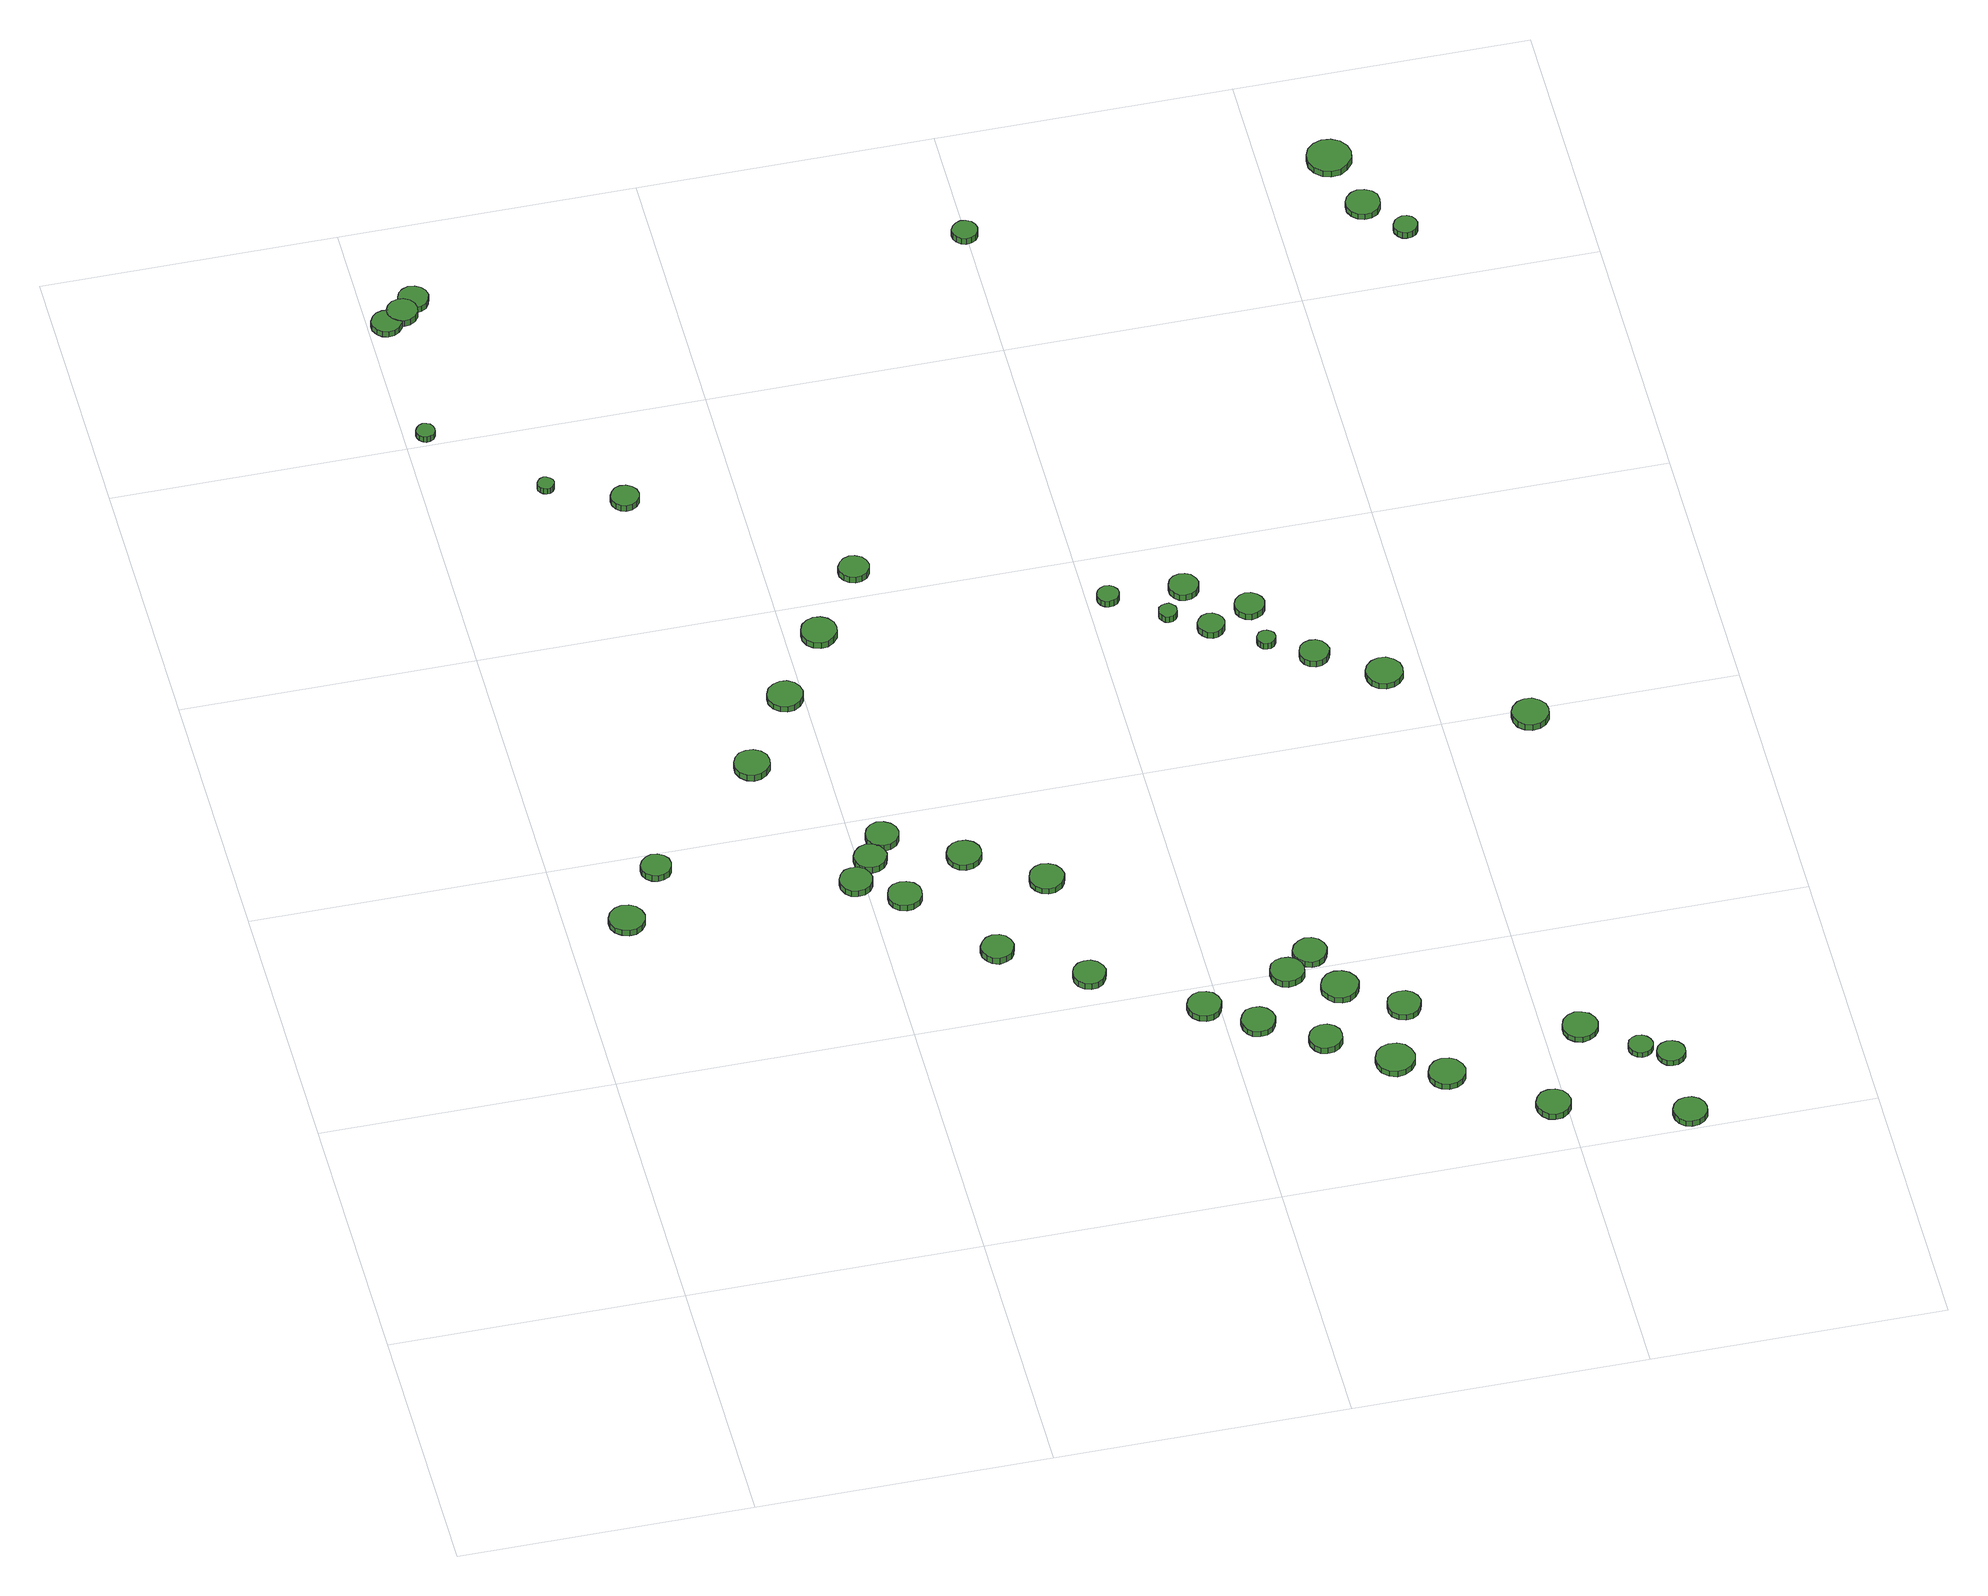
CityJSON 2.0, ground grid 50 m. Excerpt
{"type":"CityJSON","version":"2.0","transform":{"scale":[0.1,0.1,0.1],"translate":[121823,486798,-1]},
"CityObjects":{
"tree1":{"type":"SolitaryVegetationObject","attributes":{"function":"something"},"geometry":[{"type":"MultiSurface","lod":"1","boundaries":[[[0,1,2,3,4,5,6,7,8,9,10,11,12,13,14]],[[15,16,17,18,19,20,21,22,23,24,25,26,27,28,29]],[[0,29,28,1]],[[1,28,27,2]],[[2,27,26,3]],[[3,26,25,4]],[[4,25,24,5]],[[5,24,23,6]],[[6,23,22,7]],[[7,22,21,8]],[[8,21,20,9]],[[9,20,19,10]],[[10,19,18,11]],[[11,18,17,12]],[[12,17,16,13]],[[13,16,15,14]],[[14,15,29,0]]]}]},
"tree2":{"type":"SolitaryVegetationObject","attributes":{"function":"something"},"geometry":[{"type":"MultiSurface","lod":"1","boundaries":[[[30,31,32,33,34,35,36,37,38,39,40,41,42,43,44]],[[45,46,47,48,49,50,51,52,53,54,55,56,57,58,59]],[[30,59,58,31]],[[31,58,57,32]],[[32,57,56,33]],[[33,56,55,34]],[[34,55,54,35]],[[35,54,53,36]],[[36,53,52,37]],[[37,52,51,38]],[[38,51,50,39]],[[39,50,49,40]],[[40,49,48,41]],[[41,48,47,42]],[[42,47,46,43]],[[43,46,45,44]],[[44,45,59,30]]]}]},
"tree3":{"type":"SolitaryVegetationObject","attributes":{"function":"something"},"geometry":[{"type":"MultiSurface","lod":"1","boundaries":[[[60,61,62,63,64,65,66,67,68,69,70,71,72,73,74]],[[75,76,77,78,79,80,81,82,83,84,85,86,87,88,89]],[[60,89,88,61]],[[61,88,87,62]],[[62,87,86,63]],[[63,86,85,64]],[[64,85,84,65]],[[65,84,83,66]],[[66,83,82,67]],[[67,82,81,68]],[[68,81,80,69]],[[69,80,79,70]],[[70,79,78,71]],[[71,78,77,72]],[[72,77,76,73]],[[73,76,75,74]],[[74,75,89,60]]]}]},
"tree4":{"type":"SolitaryVegetationObject","attributes":{"function":"something"},"geometry":[{"type":"MultiSurface","lod":"1","boundaries":[[[90,91,92,93,94,95,96,97,98,99,100,101,102,103,104]],[[105,106,107,108,109,110,111,112,113,114,115,116,117,118,119]],[[90,119,118,91]],[[91,118,117,92]],[[92,117,116,93]],[[93,116,115,94]],[[94,115,114,95]],[[95,114,113,96]],[[96,113,112,97]],[[97,112,111,98]],[[98,111,110,99]],[[99,110,109,100]],[[100,109,108,101]],[[101,108,107,102]],[[102,107,106,103]],[[103,106,105,104]],[[104,105,119,90]]]}]},
"tree5":{"type":"SolitaryVegetationObject","attributes":{"function":"something"},"geometry":[{"type":"MultiSurface","lod":"1","boundaries":[[[120,121,122,123,124,125,126,127,128,129,130,131,132,133,134]],[[135,136,137,138,139,140,141,142,143,144,145,146,147,148,149]],[[120,149,148,121]],[[121,148,147,122]],[[122,147,146,123]],[[123,146,145,124]],[[124,145,144,125]],[[125,144,143,126]],[[126,143,142,127]],[[127,142,141,128]],[[128,141,140,129]],[[129,140,139,130]],[[130,139,138,131]],[[131,138,137,132]],[[132,137,136,133]],[[133,136,135,134]],[[134,135,149,120]]]}]},
"tree6":{"type":"SolitaryVegetationObject","attributes":{"function":"something"},"geometry":[{"type":"MultiSurface","lod":"1","boundaries":[[[150,151,152,153,154,155,156,157,158,159,160,161,162,163,164]],[[165,166,167,168,169,170,171,172,173,174,175,176,177,178,179]],[[150,179,178,151]],[[151,178,177,152]],[[152,177,176,153]],[[153,176,175,154]],[[154,175,174,155]],[[155,174,173,156]],[[156,173,172,157]],[[157,172,171,158]],[[158,171,170,159]],[[159,170,169,160]],[[160,169,168,161]],[[161,168,167,162]],[[162,167,166,163]],[[163,166,165,164]],[[164,165,179,150]]]}]},
"tree7":{"type":"SolitaryVegetationObject","attributes":{"function":"something"},"geometry":[{"type":"MultiSurface","lod":"1","boundaries":[[[180,181,182,183,184,185,186,187,188,189,190,191,192,193,194]],[[195,196,197,198,199,200,201,202,203,204,205,206,207,208,209]],[[180,209,208,181]],[[181,208,207,182]],[[182,207,206,183]],[[183,206,205,184]],[[184,205,204,185]],[[185,204,203,186]],[[186,203,202,187]],[[187,202,201,188]],[[188,201,200,189]],[[189,200,199,190]],[[190,199,198,191]],[[191,198,197,192]],[[192,197,196,193]],[[193,196,195,194]],[[194,195,209,180]]]}]},
"tree8":{"type":"SolitaryVegetationObject","attributes":{"function":"something"},"geometry":[{"type":"MultiSurface","lod":"1","boundaries":[[[210,211,212,213,214,215,216,217,218,219,220,221,222,223,224]],[[225,226,227,228,229,230,231,232,233,234,235,236,237,238,239]],[[210,239,238,211]],[[211,238,237,212]],[[212,237,236,213]],[[213,236,235,214]],[[214,235,234,215]],[[215,234,233,216]],[[216,233,232,217]],[[217,232,231,218]],[[218,231,230,219]],[[219,230,229,220]],[[220,229,228,221]],[[221,228,227,222]],[[222,227,226,223]],[[223,226,225,224]],[[224,225,239,210]]]}]},
"tree9":{"type":"SolitaryVegetationObject","attributes":{"function":"something"},"geometry":[{"type":"MultiSurface","lod":"1","boundaries":[[[240,241,242,243,244,245,246,247,248,249,250,251,252,253,254]],[[255,256,257,258,259,260,261,262,263,264,265,266,267,268,269]],[[240,269,268,241]],[[241,268,267,242]],[[242,267,266,243]],[[243,266,265,244]],[[244,265,264,245]],[[245,264,263,246]],[[246,263,262,247]],[[247,262,261,248]],[[248,261,260,249]],[[249,260,259,250]],[[250,259,258,251]],[[251,258,257,252]],[[252,257,256,253]],[[253,256,255,254]],[[254,255,269,240]]]}]},
"tree10":{"type":"SolitaryVegetationObject","attributes":{"function":"something"},"geometry":[{"type":"MultiSurface","lod":"1","boundaries":[[[270,271,272,273,274,275,276,277,278,279,280,281,282,283,284]],[[285,286,287,288,289,290,291,292,293,294,295,296,297,298,299]],[[270,299,298,271]],[[271,298,297,272]],[[272,297,296,273]],[[273,296,295,274]],[[274,295,294,275]],[[275,294,293,276]],[[276,293,292,277]],[[277,292,291,278]],[[278,291,290,279]],[[279,290,289,280]],[[280,289,288,281]],[[281,288,287,282]],[[282,287,286,283]],[[283,286,285,284]],[[284,285,299,270]]]}]},
"tree11":{"type":"SolitaryVegetationObject","attributes":{"function":"something"},"geometry":[{"type":"MultiSurface","lod":"1","boundaries":[[[300,301,302,303,304,305,306,307,308,309,310,311,312,313,314]],[[315,316,317,318,319,320,321,322,323,324,325,326,327,328,329]],[[300,329,328,301]],[[301,328,327,302]],[[302,327,326,303]],[[303,326,325,304]],[[304,325,324,305]],[[305,324,323,306]],[[306,323,322,307]],[[307,322,321,308]],[[308,321,320,309]],[[309,320,319,310]],[[310,319,318,311]],[[311,318,317,312]],[[312,317,316,313]],[[313,316,315,314]],[[314,315,329,300]]]}]},
"tree12":{"type":"SolitaryVegetationObject","attributes":{"function":"something"},"geometry":[{"type":"MultiSurface","lod":"1","boundaries":[[[330,331,332,333,334,335,336,337,338,339,340,341,342,343,344]],[[345,346,347,348,349,350,351,352,353,354,355,356,357,358,359]],[[330,359,358,331]],[[331,358,357,332]],[[332,357,356,333]],[[333,356,355,334]],[[334,355,354,335]],[[335,354,353,336]],[[336,353,352,337]],[[337,352,351,338]],[[338,351,350,339]],[[339,350,349,340]],[[340,349,348,341]],[[341,348,347,342]],[[342,347,346,343]],[[343,346,345,344]],[[344,345,359,330]]]}]},
"tree13":{"type":"SolitaryVegetationObject","attributes":{"function":"something"},"geometry":[{"type":"MultiSurface","lod":"1","boundaries":[[[360,361,362,363,364,365,366,367,368,369,370,371,372,373,374]],[[375,376,377,378,379,380,381,382,383,384,385,386,387,388,389]],[[360,389,388,361]],[[361,388,387,362]],[[362,387,386,363]],[[363,386,385,364]],[[364,385,384,365]],[[365,384,383,366]],[[366,383,382,367]],[[367,382,381,368]],[[368,381,380,369]],[[369,380,379,370]],[[370,379,378,371]],[[371,378,377,372]],[[372,377,376,373]],[[373,376,375,374]],[[374,375,389,360]]]}]},
"tree14":{"type":"SolitaryVegetationObject","attributes":{"function":"something"},"geometry":[{"type":"MultiSurface","lod":"1","boundaries":[[[390,391,392,393,394,395,396,397,398,399,400,401,402,403,404]],[[405,406,407,408,409,410,411,412,413,414,415,416,417,418,419]],[[390,419,418,391]],[[391,418,417,392]],[[392,417,416,393]],[[393,416,415,394]],[[394,415,414,395]],[[395,414,413,396]],[[396,413,412,397]],[[397,412,411,398]],[[398,411,410,399]],[[399,410,409,400]],[[400,409,408,401]],[[401,408,407,402]],[[402,407,406,403]],[[403,406,405,404]],[[404,405,419,390]]]}]},
"tree15":{"type":"SolitaryVegetationObject","attributes":{"function":"something"},"geometry":[{"type":"MultiSurface","lod":"1","boundaries":[[[420,421,422,423,424,425,426,427,428,429,430,431,432,433,434]],[[435,436,437,438,439,440,441,442,443,444,445,446,447,448,449]],[[420,449,448,421]],[[421,448,447,422]],[[422,447,446,423]],[[423,446,445,424]],[[424,445,444,425]],[[425,444,443,426]],[[426,443,442,427]],[[427,442,441,428]],[[428,441,440,429]],[[429,440,439,430]],[[430,439,438,431]],[[431,438,437,432]],[[432,437,436,433]],[[433,436,435,434]],[[434,435,449,420]]]}]},
"tree16":{"type":"SolitaryVegetationObject","attributes":{"function":"something"},"geometry":[{"type":"MultiSurface","lod":"1","boundaries":[[[450,451,452,453,454,455,456,457,458,459,460,461,462,463,464]],[[465,466,467,468,469,470,471,472,473,474,475,476,477,478,479]],[[450,479,478,451]],[[451,478,477,452]],[[452,477,476,453]],[[453,476,475,454]],[[454,475,474,455]],[[455,474,473,456]],[[456,473,472,457]],[[457,472,471,458]],[[458,471,470,459]],[[459,470,469,460]],[[460,469,468,461]],[[461,468,467,462]],[[462,467,466,463]],[[463,466,465,464]],[[464,465,479,450]]]}]},
"tree17":{"type":"SolitaryVegetationObject","attributes":{"function":"something"},"geometry":[{"type":"MultiSurface","lod":"1","boundaries":[[[480,481,482,483,484,485,486,487,488,489,490,491,492,493,494]],[[495,496,497,498,499,500,501,502,503,504,505,506,507,508,509]],[[480,509,508,481]],[[481,508,507,482]],[[482,507,506,483]],[[483,506,505,484]],[[484,505,504,485]],[[485,504,503,486]],[[486,503,502,487]],[[487,502,501,488]],[[488,501,500,489]],[[489,500,499,490]],[[490,499,498,491]],[[491,498,497,492]],[[492,497,496,493]],[[493,496,495,494]],[[494,495,509,480]]]}]},
"tree18":{"type":"SolitaryVegetationObject","attributes":{"function":"something"},"geometry":[{"type":"MultiSurface","lod":"1","boundaries":[[[510,511,512,513,514,515,516,517,518,519,520,521,522,523,524]],[[525,526,527,528,529,530,531,532,533,534,535,536,537,538,539]],[[510,539,538,511]],[[511,538,537,512]],[[512,537,536,513]],[[513,536,535,514]],[[514,535,534,515]],[[515,534,533,516]],[[516,533,532,517]],[[517,532,531,518]],[[518,531,530,519]],[[519,530,529,520]],[[520,529,528,521]],[[521,528,527,522]],[[522,527,526,523]],[[523,526,525,524]],[[524,525,539,510]]]}]},
"tree19":{"type":"SolitaryVegetationObject","attributes":{"function":"something"},"geometry":[{"type":"MultiSurface","lod":"1","boundaries":[[[540,541,542,543,544,545,546,547,548,549,550,551,552,553,554]],[[555,556,557,558,559,560,561,562,563,564,565,566,567,568,569]],[[540,569,568,541]],[[541,568,567,542]],[[542,567,566,543]],[[543,566,565,544]],[[544,565,564,545]],[[545,564,563,546]],[[546,563,562,547]],[[547,562,561,548]],[[548,561,560,549]],[[549,560,559,550]],[[550,559,558,551]],[[551,558,557,552]],[[552,557,556,553]],[[553,556,555,554]],[[554,555,569,540]]]}]},
"tree20":{"type":"SolitaryVegetationObject","attributes":{"function":"something"},"geometry":[{"type":"MultiSurface","lod":"1","boundaries":[[[570,571,572,573,574,575,576,577,578,579,580,581,582,583,584]],[[585,586,587,588,589,590,591,592,593,594,595,596,597,598,599]],[[570,599,598,571]],[[571,598,597,572]],[[572,597,596,573]],[[573,596,595,574]],[[574,595,594,575]],[[575,594,593,576]],[[576,593,592,577]],[[577,592,591,578]],[[578,591,590,579]],[[579,590,589,580]],[[580,589,588,581]],[[581,588,587,582]],[[582,587,586,583]],[[583,586,585,584]],[[584,585,599,570]]]}]},
"tree21":{"type":"SolitaryVegetationObject","attributes":{"function":"something"},"geometry":[{"type":"MultiSurface","lod":"1","boundaries":[[[600,601,602,603,604,605,606,607,608,609,610,611,612,613,614]],[[615,616,617,618,619,620,621,622,623,624,625,626,627,628,629]],[[600,629,628,601]],[[601,628,627,602]],[[602,627,626,603]],[[603,626,625,604]],[[604,625,624,605]],[[605,624,623,606]],[[606,623,622,607]],[[607,622,621,608]],[[608,621,620,609]],[[609,620,619,610]],[[610,619,618,611]],[[611,618,617,612]],[[612,617,616,613]],[[613,616,615,614]],[[614,615,629,600]]]}]},
"tree22":{"type":"SolitaryVegetationObject","attributes":{"function":"something"},"geometry":[{"type":"MultiSurface","lod":"1","boundaries":[[[630,631,632,633,634,635,636,637,638,639,640,641,642,643,644]],[[645,646,647,648,649,650,651,652,653,654,655,656,657,658,659]],[[630,659,658,631]],[[631,658,657,632]],[[632,657,656,633]],[[633,656,655,634]],[[634,655,654,635]],[[635,654,653,636]],[[636,653,652,637]],[[637,652,651,638]],[[638,651,650,639]],[[639,650,649,640]],[[640,649,648,641]],[[641,648,647,642]],[[642,647,646,643]],[[643,646,645,644]],[[644,645,659,630]]]}]},
"tree23":{"type":"SolitaryVegetationObject","attributes":{"function":"something"},"geometry":[{"type":"MultiSurface","lod":"1","boundaries":[[[660,661,662,663,664,665,666,667,668,669,670,671,672,673,674]],[[675,676,677,678,679,680,681,682,683,684,685,686,687,688,689]],[[660,689,688,661]],[[661,688,687,662]],[[662,687,686,663]],[[663,686,685,664]],[[664,685,684,665]],[[665,684,683,666]],[[666,683,682,667]],[[667,682,681,668]],[[668,681,680,669]],[[669,680,679,670]],[[670,679,678,671]],[[671,678,677,672]],[[672,677,676,673]],[[673,676,675,674]],[[674,675,689,660]]]}]},
"tree24":{"type":"SolitaryVegetationObject","attributes":{"function":"something"},"geometry":[{"type":"MultiSurface","lod":"1","boundaries":[[[690,691,692,693,694,695,696,697,698,699,700,701,702,703,704]],[[705,706,707,708,709,710,711,712,713,714,715,716,717,718,719]],[[690,719,718,691]],[[691,718,717,692]],[[692,717,716,693]],[[693,716,715,694]],[[694,715,714,695]],[[695,714,713,696]],[[696,713,712,697]],[[697,712,711,698]],[[698,711,710,699]],[[699,710,709,700]],[[700,709,708,701]],[[701,708,707,702]],[[702,707,706,703]],[[703,706,705,704]],[[704,705,719,690]]]}]},
"tree25":{"type":"SolitaryVegetationObject","attributes":{"function":"something"},"geometry":[{"type":"MultiSurface","lod":"1","boundaries":[[[720,721,722,723,724,725,726,727,728,729,730,731,732,733,734]],[[735,736,737,738,739,740,741,742,743,744,745,746,747,748,749]],[[720,749,748,721]],[[721,748,747,722]],[[722,747,746,723]],[[723,746,745,724]],[[724,745,744,725]],[[725,744,743,726]],[[726,743,742,727]],[[727,742,741,728]],[[728,741,740,729]],[[729,740,739,730]],[[730,739,738,731]],[[731,738,737,732]],[[732,737,736,733]],[[733,736,735,734]],[[734,735,749,720]]]}]},
"tree26":{"type":"SolitaryVegetationObject","attributes":{"function":"something"},"geometry":[{"type":"MultiSurface","lod":"1","boundaries":[[[750,751,752,753,754,755,756,757,758,759,760,761,762,763,764]],[[765,766,767,768,769,770,771,772,773,774,775,776,777,778,779]],[[750,779,778,751]],[[751,778,777,752]],[[752,777,776,753]],[[753,776,775,754]],[[754,775,774,755]],[[755,774,773,756]],[[756,773,772,757]],[[757,772,771,758]],[[758,771,770,759]],[[759,770,769,760]],[[760,769,768,761]],[[761,768,767,762]],[[762,767,766,763]],[[763,766,765,764]],[[764,765,779,750]]]}]},
"tree27":{"type":"SolitaryVegetationObject","attributes":{"function":"something"},"geometry":[{"type":"MultiSurface","lod":"1","boundaries":[[[780,781,782,783,784,785,786,787,788,789,790,791,792,793,794]],[[795,796,797,798,799,800,801,802,803,804,805,806,807,808,809]],[[780,809,808,781]],[[781,808,807,782]],[[782,807,806,783]],[[783,806,805,784]],[[784,805,804,785]],[[785,804,803,786]],[[786,803,802,787]],[[787,802,801,788]],[[788,801,800,789]],[[789,800,799,790]],[[790,799,798,791]],[[791,798,797,792]],[[792,797,796,793]],[[793,796,795,794]],[[794,795,809,780]]]}]},
"tree28":{"type":"SolitaryVegetationObject","attributes":{"function":"something"},"geometry":[{"type":"MultiSurface","lod":"1","boundaries":[[[810,811,812,813,814,815,816,817,818,819,820,821,822,823,824]],[[825,826,827,828,829,830,831,832,833,834,835,836,837,838,839]],[[810,839,838,811]],[[811,838,837,812]],[[812,837,836,813]],[[813,836,835,814]],[[814,835,834,815]],[[815,834,833,816]],[[816,833,832,817]],[[817,832,831,818]],[[818,831,830,819]],[[819,830,829,820]],[[820,829,828,821]],[[821,828,827,822]],[[822,827,826,823]],[[823,826,825,824]],[[824,825,839,810]]]}]},
"tree29":{"type":"SolitaryVegetationObject","attributes":{"function":"something"},"geometry":[{"type":"MultiSurface","lod":"1","boundaries":[[[840,841,842,843,844,845,846,847,848,849,850,851,852,853,854]],[[855,856,857,858,859,860,861,862,863,864,865,866,867,868,869]],[[840,869,868,841]],[[841,868,867,842]],[[842,867,866,843]],[[843,866,865,844]],[[844,865,864,845]],[[845,864,863,846]],[[846,863,862,847]],[[847,862,861,848]],[[848,861,860,849]],[[849,860,859,850]],[[850,859,858,851]],[[851,858,857,852]],[[852,857,856,853]],[[853,856,855,854]],[[854,855,869,840]]]}]},
"tree30":{"type":"SolitaryVegetationObject","attributes":{"function":"something"},"geometry":[{"type":"MultiSurface","lod":"1","boundaries":[[[870,871,872,873,874,875,876,877,878,879,880,881,882,883,884]],[[885,886,887,888,889,890,891,892,893,894,895,896,897,898,899]],[[870,899,898,871]],[[871,898,897,872]],[[872,897,896,873]],[[873,896,895,874]],[[874,895,894,875]],[[875,894,893,876]],[[876,893,892,877]],[[877,892,891,878]],[[878,891,890,879]],[[879,890,889,880]],[[880,889,888,881]],[[881,888,887,882]],[[882,887,886,883]],[[883,886,885,884]],[[884,885,899,870]]]}]},
"tree31":{"type":"SolitaryVegetationObject","attributes":{"function":"something"},"geometry":[{"type":"MultiSurface","lod":"1","boundaries":[[[900,901,902,903,904,905,906,907,908,909,910,911,912,913,914]],[[915,916,917,918,919,920,921,922,923,924,925,926,927,928,929]],[[900,929,928,901]],[[901,928,927,902]],[[902,927,926,903]],[[903,926,925,904]],[[904,925,924,905]],[[905,924,923,906]],[[906,923,922,907]],[[907,922,921,908]],[[908,921,920,909]],[[909,920,919,910]],[[910,919,918,911]],[[911,918,917,912]],[[912,917,916,913]],[[913,916,915,914]],[[914,915,929,900]]]}]},
"tree32":{"type":"SolitaryVegetationObject","attributes":{"function":"something"},"geometry":[{"type":"MultiSurface","lod":"1","boundaries":[[[930,931,932,933,934,935,936,937,938,939,940,941,942,943,944]],[[945,946,947,948,949,950,951,952,953,954,955,956,957,958,959]],[[930,959,958,931]],[[931,958,957,932]],[[932,957,956,933]],[[933,956,955,934]],[[934,955,954,935]],[[935,954,953,936]],[[936,953,952,937]],[[937,952,951,938]],[[938,951,950,939]],[[939,950,949,940]],[[940,949,948,941]],[[941,948,947,942]],[[942,947,946,943]],[[943,946,945,944]],[[944,945,959,930]]]}]},
"tree33":{"type":"SolitaryVegetationObject","attributes":{"function":"something"},"geometry":[{"type":"MultiSurface","lod":"1","boundaries":[[[960,961,962,963,964,965,966,967,968,969,970,971,972,973,974]],[[975,976,977,978,979,980,981,982,983,984,985,986,987,988,989]],[[960,989,988,961]],[[961,988,987,962]],[[962,987,986,963]],[[963,986,985,964]],[[964,985,984,965]],[[965,984,983,966]],[[966,983,982,967]],[[967,982,981,968]],[[968,981,980,969]],[[969,980,979,970]],[[970,979,978,971]],[[971,978,977,972]],[[972,977,976,973]],[[973,976,975,974]],[[974,975,989,960]]]}]},
"tree34":{"type":"SolitaryVegetationObject","attributes":{"function":"something"},"geometry":[{"type":"MultiSurface","lod":"1","boundaries":[[[990,991,992,993,994,995,996,997,998,999,1000,1001,1002,1003,1004]],[[1005,1006,1007,1008,1009,1010,1011,1012,1013,1014,1015,1016,1017,1018,1019]],[[990,1019,1018,991]],[[991,1018,1017,992]],[[992,1017,1016,993]],[[993,1016,1015,994]],[[994,1015,1014,995]],[[995,1014,1013,996]],[[996,1013,1012,997]],[[997,1012,1011,998]],[[998,1011,1010,999]],[[999,1010,1009,1000]],[[1000,1009,1008,1001]],[[1001,1008,1007,1002]],[[1002,1007,1006,1003]],[[1003,1006,1005,1004]],[[1004,1005,1019,990]]]}]},
"tree35":{"type":"SolitaryVegetationObject","attributes":{"function":"something"},"geometry":[{"type":"MultiSurface","lod":"1","boundaries":[[[1020,1021,1022,1023,1024,1025,1026,1027,1028,1029,1030,1031,1032,1033,1034]],[[1035,1036,1037,1038,1039,1040,1041,1042,1043,1044,1045,1046,1047,1048,1049]],[[1020,1049,1048,1021]],[[1021,1048,1047,1022]],[[1022,1047,1046,1023]],[[1023,1046,1045,1024]],[[1024,1045,1044,1025]],[[1025,1044,1043,1026]],[[1026,1043,1042,1027]],[[1027,1042,1041,1028]],[[1028,1041,1040,1029]],[[1029,1040,1039,1030]],[[1030,1039,1038,1031]],[[1031,1038,1037,1032]],[[1032,1037,1036,1033]],[[1033,1036,1035,1034]],[[1034,1035,1049,1020]]]}]},
"tree36":{"type":"SolitaryVegetationObject","attributes":{"function":"something"},"geometry":[{"type":"MultiSurface","lod":"1","boundaries":[[[1050,1051,1052,1053,1054,1055,1056,1057,1058,1059,1060,1061,1062,1063,1064]],[[1065,1066,1067,1068,1069,1070,1071,1072,1073,1074,1075,1076,1077,1078,1079]],[[1050,1079,1078,1051]],[[1051,1078,1077,1052]],[[1052,1077,1076,1053]],[[1053,1076,1075,1054]],[[1054,1075,1074,1055]],[[1055,1074,1073,1056]],[[1056,1073,1072,1057]],[[1057,1072,1071,1058]],[[1058,1071,1070,1059]],[[1059,1070,1069,1060]],[[1060,1069,1068,1061]],[[1061,1068,1067,1062]],[[1062,1067,1066,1063]],[[1063,1066,1065,1064]],[[1064,1065,1079,1050]]]}]},
"tree37":{"type":"SolitaryVegetationObject","attributes":{"function":"something"},"geometry":[{"type":"MultiSurface","lod":"1","boundaries":[[[1080,1081,1082,1083,1084,1085,1086,1087,1088,1089,1090,1091,1092,1093,1094]],[[1095,1096,1097,1098,1099,1100,1101,1102,1103,1104,1105,1106,1107,1108,1109]],[[1080,1109,1108,1081]],[[1081,1108,1107,1082]],[[1082,1107,1106,1083]],[[1083,1106,1105,1084]],[[1084,1105,1104,1085]],[[1085,1104,1103,1086]],[[1086,1103,1102,1087]],[[1087,1102,1101,1088]],[[1088,1101,1100,1089]],[[1089,1100,1099,1090]],[[1090,1099,1098,1091]],[[1091,1098,1097,1092]],[[1092,1097,1096,1093]],[[1093,1096,1095,1094]],[[1094,1095,1109,1080]]]}]},
"tree38":{"type":"SolitaryVegetationObject","attributes":{"function":"something"},"geometry":[{"type":"MultiSurface","lod":"1","boundaries":[[[1110,1111,1112,1113,1114,1115,1116,1117,1118,1119,1120,1121,1122,1123,1124]],[[1125,1126,1127,1128,1129,1130,1131,1132,1133,1134,1135,1136,1137,1138,1139]],[[1110,1139,1138,1111]],[[1111,1138,1137,1112]],[[1112,1137,1136,1113]],[[1113,1136,1135,1114]],[[1114,1135,1134,1115]],[[1115,1134,1133,1116]],[[1116,1133,1132,1117]],[[1117,1132,1131,1118]],[[1118,1131,1130,1119]],[[1119,1130,1129,1120]],[[1120,1129,1128,1121]],[[1121,1128,1127,1122]],[[1122,1127,1126,1123]],[[1123,1126,1125,1124]],[[1124,1125,1139,1110]]]}]},
"tree39":{"type":"SolitaryVegetationObject","attributes":{"function":"something"},"geometry":[{"type":"MultiSurface","lod":"1","boundaries":[[[1140,1141,1142,1143,1144,1145,1146,1147,1148,1149,1150,1151,1152,1153,1154]],[[1155,1156,1157,1158,1159,1160,1161,1162,1163,1164,1165,1166,1167,1168,1169]],[[1140,1169,1168,1141]],[[1141,1168,1167,1142]],[[1142,1167,1166,1143]],[[1143,1166,1165,1144]],[[1144,1165,1164,1145]],[[1145,1164,1163,1146]],[[1146,1163,1162,1147]],[[1147,1162,1161,1148]],[[1148,1161,1160,1149]],[[1149,1160,1159,1150]],[[1150,1159,1158,1151]],[[1151,1158,1157,1152]],[[1152,1157,1156,1153]],[[1153,1156,1155,1154]],[[1154,1155,1169,1140]]]}]},
"tree40":{"type":"SolitaryVegetationObject","attributes":{"function":"something"},"geometry":[{"type":"MultiSurface","lod":"1","boundaries":[[[1170,1171,1172,1173,1174,1175,1176,1177,1178,1179,1180,1181,1182,1183,1184]],[[1185,1186,1187,1188,1189,1190,1191,1192,1193,1194,1195,1196,1197,1198,1199]],[[1170,1199,1198,1171]],[[1171,1198,1197,1172]],[[1172,1197,1196,1173]],[[1173,1196,1195,1174]],[[1174,1195,1194,1175]],[[1175,1194,1193,1176]],[[1176,1193,1192,1177]],[[1177,1192,1191,1178]],[[1178,1191,1190,1179]],[[1179,1190,1189,1180]],[[1180,1189,1188,1181]],[[1181,1188,1187,1182]],[[1182,1187,1186,1183]],[[1183,1186,1185,1184]],[[1184,1185,1199,1170]]]}]},
"tree41":{"type":"SolitaryVegetationObject","attributes":{"function":"something"},"geometry":[{"type":"MultiSurface","lod":"1","boundaries":[[[1200,1201,1202,1203,1204,1205,1206,1207,1208,1209,1210,1211,1212,1213,1214]],[[1215,1216,1217,1218,1219,1220,1221,1222,1223,1224,1225,1226,1227,1228,1229]],[[1200,1229,1228,1201]],[[1201,1228,1227,1202]],[[1202,1227,1226,1203]],[[1203,1226,1225,1204]],[[1204,1225,1224,1205]],[[1205,1224,1223,1206]],[[1206,1223,1222,1207]],[[1207,1222,1221,1208]],[[1208,1221,1220,1209]],[[1209,1220,1219,1210]],[[1210,1219,1218,1211]],[[1211,1218,1217,1212]],[[1212,1217,1216,1213]],[[1213,1216,1215,1214]],[[1214,1215,1229,1200]]]}]},
"tree42":{"type":"SolitaryVegetationObject","attributes":{"function":"something"},"geometry":[{"type":"MultiSurface","lod":"1","boundaries":[[[1230,1231,1232,1233,1234,1235,1236,1237,1238,1239,1240,1241,1242,1243,1244]],[[1245,1246,1247,1248,1249,1250,1251,1252,1253,1254,1255,1256,1257,1258,1259]],[[1230,1259,1258,1231]],[[1231,1258,1257,1232]],[[1232,1257,1256,1233]],[[1233,1256,1255,1234]],[[1234,1255,1254,1235]],[[1235,1254,1253,1236]],[[1236,1253,1252,1237]],[[1237,1252,1251,1238]],[[1238,1251,1250,1239]],[[1239,1250,1249,1240]],[[1240,1249,1248,1241]],[[1241,1248,1247,1242]],[[1242,1247,1246,1243]],[[1243,1246,1245,1244]],[[1244,1245,1259,1230]]]}]},
"tree43":{"type":"SolitaryVegetationObject","attributes":{"function":"something"},"geometry":[{"type":"MultiSurface","lod":"1","boundaries":[[[1260,1261,1262,1263,1264,1265,1266,1267,1268,1269,1270,1271,1272,1273,1274]],[[1275,1276,1277,1278,1279,1280,1281,1282,1283,1284,1285,1286,1287,1288,1289]],[[1260,1289,1288,1261]],[[1261,1288,1287,1262]],[[1262,1287,1286,1263]],[[1263,1286,1285,1264]],[[1264,1285,1284,1265]],[[1265,1284,1283,1266]],[[1266,1283,1282,1267]],[[1267,1282,1281,1268]],[[1268,1281,1280,1269]],[[1269,1280,1279,1270]],[[1270,1279,1278,1271]],[[1271,1278,1277,1272]],[[1272,1277,1276,1273]],[[1273,1276,1275,1274]],[[1274,1275,1289,1260]]]}]},
"tree44":{"type":"SolitaryVegetationObject","attributes":{"function":"something"},"geometry":[{"type":"MultiSurface","lod":"1","boundaries":[[[1290,1291,1292,1293,1294,1295,1296,1297,1298,1299,1300,1301,1302,1303,1304]],[[1305,1306,1307,1308,1309,1310,1311,1312,1313,1314,1315,1316,1317,1318,1319]],[[1290,1319,1318,1291]],[[1291,1318,1317,1292]],[[1292,1317,1316,1293]],[[1293,1316,1315,1294]],[[1294,1315,1314,1295]],[[1295,1314,1313,1296]],[[1296,1313,1312,1297]],[[1297,1312,1311,1298]],[[1298,1311,1310,1299]],[[1299,1310,1309,1300]],[[1300,1309,1308,1301]],[[1301,1308,1307,1302]],[[1302,1307,1306,1303]],[[1303,1306,1305,1304]],[[1304,1305,1319,1290]]]}]},
"tree45":{"type":"SolitaryVegetationObject","attributes":{"function":"something"},"geometry":[{"type":"MultiSurface","lod":"1","boundaries":[[[1320,1321,1322,1323,1324,1325,1326,1327,1328,1329,1330,1331,1332,1333,1334]],[[1335,1336,1337,1338,1339,1340,1341,1342,1343,1344,1345,1346,1347,1348,1349]],[[1320,1349,1348,1321]],[[1321,1348,1347,1322]],[[1322,1347,1346,1323]],[[1323,1346,1345,1324]],[[1324,1345,1344,1325]],[[1325,1344,1343,1326]],[[1326,1343,1342,1327]],[[1327,1342,1341,1328]],[[1328,1341,1340,1329]],[[1329,1340,1339,1330]],[[1330,1339,1338,1331]],[[1331,1338,1337,1332]],[[1332,1337,1336,1333]],[[1333,1336,1335,1334]],[[1334,1335,1349,1320]]]}]},
"tree46":{"type":"SolitaryVegetationObject","attributes":{"function":"something"},"geometry":[{"type":"MultiSurface","lod":"1","boundaries":[[[1350,1351,1352,1353,1354,1355,1356,1357,1358,1359,1360,1361,1362,1363,1364]],[[1365,1366,1367,1368,1369,1370,1371,1372,1373,1374,1375,1376,1377,1378,1379]],[[1350,1379,1378,1351]],[[1351,1378,1377,1352]],[[1352,1377,1376,1353]],[[1353,1376,1375,1354]],[[1354,1375,1374,1355]],[[1355,1374,1373,1356]],[[1356,1373,1372,1357]],[[1357,1372,1371,1358]],[[1358,1371,1370,1359]],[[1359,1370,1369,1360]],[[1360,1369,1368,1361]],[[1361,1368,1367,1362]],[[1362,1367,1366,1363]],[[1363,1366,1365,1364]],[[1364,1365,1379,1350]]]}]},
"tree47":{"type":"SolitaryVegetationObject","attributes":{"function":"something"},"geometry":[{"type":"MultiSurface","lod":"1","boundaries":[[[1380,1381,1382,1383,1384,1385,1386,1387,1388,1389,1390,1391,1392,1393,1394]],[[1395,1396,1397,1398,1399,1400,1401,1402,1403,1404,1405,1406,1407,1408,1409]],[[1380,1409,1408,1381]],[[1381,1408,1407,1382]],[[1382,1407,1406,1383]],[[1383,1406,1405,1384]],[[1384,1405,1404,1385]],[[1385,1404,1403,1386]],[[1386,1403,1402,1387]],[[1387,1402,1401,1388]],[[1388,1401,1400,1389]],[[1389,1400,1399,1390]],[[1390,1399,1398,1391]],[[1391,1398,1397,1392]],[[1392,1397,1396,1393]],[[1393,1396,1395,1394]],[[1394,1395,1409,1380]]]}]}
},
"vertices":[
[131,855,20],[128,867,20],[121,877,20],[110,883,20],[98,885,20],[86,881,20],[76,872,20],[71,861,20],[71,848,20],[76,837,20],[86,829,20],[98,825,20],[110,826,20],[121,832,20],[128,842,20],[128,842,8],[121,832,8],[110,826,8],[98,825,8],[86,829,8],[76,837,8],[71,848,8],[71,861,8],[76,872,8],[86,881,8],[98,885,8],[110,883,8],[121,877,8],[128,867,8],[131,855,8],
[200,962,20],[198,973,20],[192,981,20],[182,987,20],[172,988,20],[162,984,20],[154,977,20],[149,967,20],[149,957,20],[154,947,20],[162,940,20],[172,937,20],[182,938,20],[192,943,20],[198,952,20],[198,952,7],[192,943,7],[182,938,7],[172,937,7],[162,940,7],[154,947,7],[149,957,7],[149,967,7],[154,977,7],[162,984,7],[172,988,7],[182,987,7],[192,981,7],[198,973,7],[200,962,7],
[50,2018,24],[49,2024,24],[45,2030,24],[39,2033,24],[33,2034,24],[27,2032,24],[22,2027,24],[19,2021,24],[19,2015,24],[22,2009,24],[27,2004,24],[33,2002,24],[39,2003,24],[45,2006,24],[49,2012,24],[49,2012,12],[45,2006,12],[39,2003,12],[33,2002,12],[27,2004,12],[22,2009,12],[19,2015,12],[19,2021,12],[22,2027,12],[27,2032,12],[33,2034,12],[39,2033,12],[45,2030,12],[49,2024,12],[50,2018,12],
[55,2275,26],[53,2285,26],[46,2294,26],[37,2299,26],[27,2300,26],[17,2297,26],[9,2290,26],[4,2280,26],[4,2270,26],[9,2260,26],[17,2253,26],[27,2250,26],[37,2251,26],[46,2256,26],[53,2265,26],[53,2265,14],[46,2256,14],[37,2251,14],[27,2250,14],[17,2253,14],[9,2260,14],[4,2270,14],[4,2280,14],[9,2290,14],[17,2297,14],[27,2300,14],[37,2299,14],[46,2294,14],[53,2285,14],[55,2275,14],
[410,1154,22],[408,1167,22],[400,1177,22],[389,1183,22],[377,1184,22],[365,1181,22],[356,1172,22],[351,1161,22],[351,1148,22],[356,1137,22],[365,1128,22],[377,1124,22],[389,1126,22],[400,1132,22],[408,1142,22],[408,1142,9],[400,1132,9],[389,1126,9],[377,1124,9],[365,1128,9],[356,1137,9],[351,1148,9],[351,1161,9],[356,1172,9],[365,1181,9],[377,1184,9],[389,1183,9],[400,1177,9],[408,1167,9],[410,1154,9],
[513,855,21],[510,867,21],[504,876,21],[494,882,21],[482,883,21],[471,880,21],[463,872,21],[458,861,21],[458,850,21],[463,839,21],[471,831,21],[482,828,21],[494,829,21],[504,835,21],[510,844,21],[510,844,8],[504,835,8],[494,829,8],[482,828,8],[471,831,8],[463,839,8],[458,850,8],[458,861,8],[463,872,8],[471,880,8],[482,883,8],[494,882,8],[504,876,8],[510,867,8],[513,855,8],
[208,1838,42],[207,1843,42],[203,1848,42],[198,1851,42],[193,1852,42],[187,1850,42],[183,1846,42],[180,1841,42],[180,1835,42],[183,1830,42],[187,1826,42],[193,1824,42],[198,1824,42],[203,1827,42],[207,1832,42],[207,1832,30],[203,1827,30],[198,1824,30],[193,1824,30],[187,1826,30],[183,1830,30],[180,1835,30],[180,1841,30],[183,1846,30],[187,1850,30],[193,1852,30],[198,1851,30],[203,1848,30],[207,1843,30],[208,1838,30],
[85,2294,27],[83,2304,27],[77,2313,27],[67,2318,27],[57,2319,27],[47,2316,27],[39,2309,27],[34,2299,27],[34,2288,27],[39,2279,27],[47,2272,27],[57,2268,27],[67,2269,27],[77,2275,27],[83,2283,27],[83,2283,14],[77,2275,14],[67,2269,14],[57,2268,14],[47,2272,14],[39,2279,14],[34,2288,14],[34,2299,14],[39,2309,14],[47,2316,14],[57,2319,14],[67,2318,14],[77,2313,14],[83,2304,14],[85,2294,14],
[110,2319,26],[107,2330,26],[101,2338,26],[92,2343,26],[81,2345,26],[71,2341,26],[63,2334,26],[59,2324,26],[59,2314,26],[63,2304,26],[71,2297,26],[81,2294,26],[92,2295,26],[101,2300,26],[107,2309,26],[107,2309,14],[101,2300,14],[92,2295,14],[81,2294,14],[71,2297,14],[63,2304,14],[59,2314,14],[59,2324,14],[63,2334,14],[71,2341,14],[81,2345,14],[92,2343,14],[101,2338,14],[107,2330,14],[110,2319,14],
[548,903,20],[545,914,20],[539,924,20],[529,929,20],[517,931,20],[506,927,20],[498,919,20],[493,909,20],[493,897,20],[498,887,20],[506,879,20],[517,876,20],[529,877,20],[539,883,20],[545,892,20],[545,892,7],[539,883,7],[529,877,7],[517,876,7],[506,879,7],[498,887,7],[493,897,7],[493,909,7],[498,919,7],[506,927,7],[517,931,7],[529,929,7],[539,924,7],[545,914,7],[548,903,7],
[584,806,20],[582,818,20],[575,827,20],[564,833,20],[553,834,20],[541,831,20],[532,823,20],[528,812,20],[528,800,20],[532,789,20],[541,781,20],[553,778,20],[564,779,20],[575,785,20],[582,794,20],[582,794,8],[575,785,8],[564,779,8],[553,778,8],[541,781,8],[532,789,8],[528,800,8],[528,812,8],[532,823,8],[541,831,8],[553,834,8],[564,833,8],[575,827,8],[582,818,8],[584,806,8],
[578,949,20],[576,960,20],[569,969,20],[559,975,20],[547,977,20],[536,973,20],[528,965,20],[523,954,20],[523,943,20],[528,932,20],[536,924,20],[547,921,20],[559,922,20],[569,928,20],[576,937,20],[576,937,7],[569,928,7],[559,922,7],[547,921,7],[536,924,7],[528,932,7],[523,943,7],[523,954,7],[528,965,7],[536,973,7],[547,977,7],[559,975,7],[569,969,7],[576,960,7],[578,949,7],
[339,1788,34],[337,1798,34],[331,1806,34],[322,1811,34],[312,1812,34],[303,1809,34],[296,1802,34],[292,1793,34],[292,1783,34],[296,1774,34],[303,1767,34],[312,1764,34],[322,1765,34],[331,1770,34],[337,1778,34],[337,1778,21],[331,1770,21],[322,1765,21],[312,1764,21],[303,1767,21],[296,1774,21],[292,1783,21],[292,1793,21],[296,1802,21],[303,1809,21],[312,1812,21],[322,1811,21],[331,1806,21],[337,1798,21],[339,1788,21],
[499,1294,24],[496,1306,24],[489,1316,24],[478,1323,24],[466,1324,24],[454,1320,24],[444,1312,24],[439,1300,24],[439,1288,24],[444,1276,24],[454,1268,24],[466,1264,24],[478,1265,24],[489,1272,24],[496,1282,24],[496,1282,12],[489,1272,12],[478,1265,12],[466,1264,12],[454,1268,12],[444,1276,12],[439,1288,12],[439,1300,12],[444,1312,12],[454,1320,12],[466,1324,12],[478,1323,12],[489,1316,12],[496,1306,12],[499,1294,12],
[703,654,19],[700,665,19],[694,675,19],[684,680,19],[672,682,19],[661,678,19],[653,670,19],[648,660,19],[648,648,19],[653,638,19],[661,630,19],[672,626,19],[684,628,19],[694,633,19],[700,643,19],[700,643,6],[694,633,6],[684,628,6],[672,626,6],[661,630,6],[653,638,6],[648,648,6],[648,660,6],[653,670,6],[661,678,6],[672,682,6],[684,680,6],[694,675,6],[700,665,6],[703,654,6],
[700,877,19],[698,888,19],[691,898,19],[680,904,19],[668,905,19],[657,902,19],[648,894,19],[643,883,19],[643,870,19],[648,859,19],[657,851,19],[668,848,19],[680,849,19],[691,855,19],[698,865,19],[698,865,7],[691,855,7],[680,849,7],[668,848,7],[657,851,7],[648,859,7],[643,870,7],[643,883,7],[648,894,7],[657,902,7],[668,905,7],[680,904,7],[691,898,7],[698,888,7],[700,877,7],
[836,562,20],[833,573,20],[826,582,20],[816,588,20],[805,589,20],[794,586,20],[785,578,20],[781,568,20],[781,556,20],[785,546,20],[794,538,20],[805,534,20],[816,535,20],[826,541,20],[833,551,20],[833,551,7],[826,541,7],[816,535,7],[805,534,7],[794,538,7],[785,546,7],[781,556,7],[781,568,7],[785,578,7],[794,586,7],[805,589,7],[816,588,7],[826,582,7],[833,573,7],[836,562,7],
[584,1419,30],[582,1431,30],[574,1442,30],[563,1448,30],[551,1449,30],[539,1445,30],[530,1437,30],[525,1425,30],[525,1413,30],[530,1401,30],[539,1393,30],[551,1389,30],[563,1390,30],[574,1397,30],[582,1407,30],[582,1407,17],[574,1397,17],[563,1390,17],[551,1389,17],[539,1393,17],[530,1401,17],[525,1413,17],[525,1425,17],[530,1437,17],[539,1445,17],[551,1449,17],[563,1448,17],[574,1442,17],[582,1431,17],[584,1419,17],
[820,793,19],[817,805,19],[810,815,19],[799,821,19],[787,823,19],[776,819,19],[767,811,19],[762,799,19],[762,787,19],[767,776,19],[776,768,19],[787,764,19],[799,765,19],[810,772,19],[817,781,19],[817,781,7],[810,772,7],[799,765,7],[787,764,7],[776,768,7],[767,776,7],[762,787,7],[762,799,7],[767,811,7],[776,819,7],[787,823,7],[799,821,7],[810,815,7],[817,805,7],[820,793,7],
[667,1542,36],[665,1552,36],[659,1561,36],[649,1566,36],[639,1568,36],[629,1564,36],[621,1557,36],[616,1547,36],[616,1537,36],[621,1527,36],[629,1520,36],[639,1517,36],[649,1518,36],[659,1523,36],[665,1532,36],[665,1532,23],[659,1523,23],[649,1518,23],[639,1517,23],[629,1520,23],[621,1527,23],[616,1537,23],[616,1547,23],[621,1557,23],[629,1564,23],[639,1568,23],[649,1566,23],[659,1561,23],[665,1552,23],[667,1542,23],
[1003,448,20],[1000,460,20],[993,470,20],[983,475,20],[971,477,20],[960,473,20],[951,465,20],[946,454,20],[946,442,20],[951,432,20],[960,424,20],[971,420,20],[983,421,20],[993,427,20],[1000,437,20],[1000,437,7],[993,427,7],[983,421,7],[971,420,7],[960,424,7],[951,432,7],[946,442,7],[946,454,7],[951,465,7],[960,473,7],[971,477,7],[983,475,7],[993,470,7],[1000,460,7],[1003,448,7],
[1081,394,19],[1078,406,19],[1071,416,19],[1061,422,19],[1049,423,19],[1037,420,19],[1029,411,19],[1024,400,19],[1024,388,19],[1029,377,19],[1037,369,19],[1049,366,19],[1061,367,19],[1071,373,19],[1078,383,19],[1078,383,7],[1071,373,7],[1061,367,7],[1049,366,7],[1037,369,7],[1029,377,7],[1024,388,7],[1024,400,7],[1029,411,7],[1037,420,7],[1049,423,7],[1061,422,7],[1071,416,7],[1078,406,7],[1081,394,7],
[1178,330,20],[1176,342,20],[1169,351,20],[1159,357,20],[1147,358,20],[1136,354,20],[1128,347,20],[1123,336,20],[1123,325,20],[1128,314,20],[1136,306,20],[1147,303,20],[1159,304,20],[1169,310,20],[1176,319,20],[1176,319,7],[1169,310,7],[1159,304,7],[1147,303,7],[1136,306,7],[1128,314,7],[1123,325,7],[1123,336,7],[1128,347,7],[1136,354,7],[1147,358,7],[1159,357,7],[1169,351,7],[1176,342,7],[1178,330,7],
[1152,494,20],[1150,506,20],[1143,515,20],[1132,521,20],[1120,522,20],[1109,519,20],[1100,511,20],[1096,500,20],[1096,488,20],[1100,477,20],[1109,469,20],[1120,466,20],[1132,467,20],[1143,473,20],[1150,482,20],[1150,482,7],[1143,473,7],[1132,467,7],[1120,466,7],[1109,469,7],[1100,477,7],[1096,488,7],[1096,500,7],[1100,511,7],[1109,519,7],[1120,522,7],[1132,521,7],[1143,515,7],[1150,506,7],[1152,494,7],
[1283,258,19],[1280,272,19],[1272,283,19],[1260,290,19],[1246,291,19],[1233,287,19],[1223,278,19],[1218,265,19],[1218,252,19],[1223,239,19],[1233,230,19],[1246,225,19],[1260,227,19],[1272,234,19],[1280,245,19],[1280,245,7],[1272,234,7],[1260,227,7],[1246,225,7],[1233,230,7],[1223,239,7],[1218,252,7],[1218,265,7],[1223,278,7],[1233,287,7],[1246,291,7],[1260,290,7],[1272,283,7],[1280,272,7],[1283,258,7],
[1199,530,19],[1196,542,19],[1189,552,19],[1179,558,19],[1167,559,19],[1156,555,19],[1147,547,19],[1142,536,19],[1142,524,19],[1147,514,19],[1156,506,19],[1167,502,19],[1179,503,19],[1189,509,19],[1196,519,19],[1196,519,7],[1189,509,7],[1179,503,7],[1167,502,7],[1156,506,7],[1147,514,7],[1142,524,7],[1142,536,7],[1147,547,7],[1156,555,7],[1167,559,7],[1179,558,7],[1189,552,7],[1196,542,7],[1199,530,7],
[1232,442,19],[1229,455,19],[1221,466,19],[1210,472,19],[1197,474,19],[1184,470,19],[1175,461,19],[1169,449,19],[1169,436,19],[1175,424,19],[1184,415,19],[1197,411,19],[1210,412,19],[1221,419,19],[1229,430,19],[1229,430,7],[1221,419,7],[1210,412,7],[1197,411,7],[1184,415,7],[1175,424,7],[1169,436,7],[1169,449,7],[1175,461,7],[1184,470,7],[1197,474,7],[1210,472,7],[1221,466,7],[1229,455,7],[1232,442,7],
[1356,208,19],[1353,220,19],[1346,231,19],[1335,237,19],[1322,239,19],[1310,235,19],[1300,226,19],[1295,214,19],[1295,201,19],[1300,190,19],[1310,181,19],[1322,177,19],[1335,179,19],[1346,185,19],[1353,195,19],[1353,195,7],[1346,185,7],[1335,179,7],[1322,177,7],[1310,181,7],[1300,190,7],[1295,201,7],[1295,214,7],[1300,226,7],[1310,235,7],[1322,239,7],[1335,237,7],[1346,231,7],[1353,220,7],[1356,208,7],
[1321,377,19],[1318,389,19],[1311,398,19],[1301,404,19],[1289,405,19],[1278,402,19],[1269,394,19],[1265,383,19],[1265,371,19],[1269,361,19],[1278,353,19],[1289,349,19],[1301,350,19],[1311,356,19],[1318,366,19],[1318,366,7],[1311,356,7],[1301,350,7],[1289,349,7],[1278,353,7],[1269,361,7],[1265,371,7],[1265,383,7],[1269,394,7],[1278,402,7],[1289,405,7],[1301,404,7],[1311,398,7],[1318,389,7],[1321,377,7],
[1051,1389,34],[1049,1397,34],[1044,1403,34],[1038,1407,34],[1030,1408,34],[1023,1405,34],[1017,1400,34],[1014,1393,34],[1014,1385,34],[1017,1378,34],[1023,1373,34],[1030,1371,34],[1038,1372,34],[1044,1375,34],[1049,1382,34],[1049,1382,21],[1044,1375,21],[1038,1372,21],[1030,1371,21],[1023,1373,21],[1017,1378,21],[1014,1385,21],[1014,1393,21],[1017,1400,21],[1023,1405,21],[1030,1408,21],[1038,1407,21],[1044,1403,21],[1049,1397,21],[1051,1389,21],
[1508,100,19],[1505,112,19],[1498,122,19],[1488,128,19],[1475,129,19],[1464,126,19],[1455,117,19],[1450,106,19],[1450,94,19],[1455,83,19],[1464,74,19],[1475,71,19],[1488,72,19],[1498,78,19],[1505,88,19],[1505,88,7],[1498,78,7],[1488,72,7],[1475,71,7],[1464,74,7],[1455,83,7],[1450,94,7],[1450,106,7],[1455,117,7],[1464,126,7],[1475,129,7],[1488,128,7],[1498,122,7],[1505,112,7],[1508,100,7],
[1134,1331,33],[1133,1337,33],[1129,1342,33],[1124,1346,33],[1117,1346,33],[1111,1344,33],[1106,1340,33],[1104,1334,33],[1104,1328,33],[1106,1322,33],[1111,1317,33],[1117,1315,33],[1124,1316,33],[1129,1319,33],[1133,1324,33],[1133,1324,20],[1129,1319,20],[1124,1316,20],[1117,1315,20],[1111,1317,20],[1106,1322,20],[1104,1328,20],[1104,1334,20],[1106,1340,20],[1111,1344,20],[1117,1346,20],[1124,1346,20],[1129,1342,20],[1133,1337,20],[1134,1331,20],
[1204,1287,32],[1202,1296,32],[1196,1304,32],[1188,1309,32],[1179,1310,32],[1170,1307,32],[1163,1300,32],[1159,1292,32],[1159,1282,32],[1163,1274,32],[1170,1267,32],[1179,1264,32],[1188,1265,32],[1196,1270,32],[1202,1278,32],[1202,1278,19],[1196,1270,19],[1188,1265,19],[1179,1264,19],[1170,1267,19],[1163,1274,19],[1159,1282,19],[1159,1292,19],[1163,1300,19],[1170,1307,19],[1179,1310,19],[1188,1309,19],[1196,1304,19],[1202,1296,19],[1204,1287,19],
[1183,1383,33],[1180,1393,33],[1174,1402,33],[1165,1407,33],[1155,1408,33],[1145,1405,33],[1137,1398,33],[1133,1388,33],[1133,1378,33],[1137,1368,33],[1145,1361,33],[1155,1358,33],[1165,1359,33],[1174,1364,33],[1180,1373,33],[1180,1373,20],[1174,1364,20],[1165,1359,20],[1155,1358,20],[1145,1361,20],[1137,1368,20],[1133,1378,20],[1133,1388,20],[1137,1398,20],[1145,1405,20],[1155,1408,20],[1165,1407,20],[1174,1402,20],[1180,1393,20],[1183,1383,20],
[1277,1235,32],[1276,1242,32],[1272,1247,32],[1266,1250,32],[1260,1251,32],[1253,1249,32],[1249,1244,32],[1246,1239,32],[1246,1232,32],[1249,1226,32],[1253,1222,32],[1260,1220,32],[1266,1220,32],[1272,1224,32],[1276,1229,32],[1276,1229,19],[1272,1224,19],[1266,1220,19],[1260,1220,19],[1253,1222,19],[1249,1226,19],[1246,1232,19],[1246,1239,19],[1249,1244,19],[1253,1249,19],[1260,1251,19],[1266,1250,19],[1272,1247,19],[1276,1242,19],[1277,1235,19],
[1591,263,19],[1588,275,19],[1581,285,19],[1570,291,19],[1558,293,19],[1546,289,19],[1537,281,19],[1532,269,19],[1532,257,19],[1537,245,19],[1546,237,19],[1558,233,19],[1570,235,19],[1581,241,19],[1588,251,19],[1588,251,8],[1581,241,8],[1570,235,8],[1558,233,8],[1546,237,8],[1537,245,8],[1532,257,8],[1532,269,8],[1537,281,8],[1546,289,8],[1558,293,8],[1570,291,8],[1581,285,8],[1588,275,8],[1591,263,8],
[1278,1317,32],[1275,1327,32],[1269,1335,32],[1260,1341,32],[1250,1342,32],[1240,1338,32],[1232,1331,32],[1228,1322,32],[1228,1311,32],[1232,1302,32],[1240,1295,32],[1250,1291,32],[1260,1293,32],[1269,1298,32],[1275,1306,32],[1275,1306,19],[1269,1298,19],[1260,1293,19],[1250,1291,19],[1240,1295,19],[1232,1302,19],[1228,1311,19],[1228,1322,19],[1232,1331,19],[1240,1338,19],[1250,1342,19],[1260,1341,19],[1269,1335,19],[1275,1327,19],[1278,1317,19],
[1018,2266,25],[1016,2275,25],[1011,2282,25],[1003,2287,25],[994,2288,25],[986,2285,25],[979,2279,25],[975,2271,25],[975,2262,25],[979,2254,25],[986,2248,25],[994,2245,25],[1003,2246,25],[1011,2250,25],[1016,2258,25],[1016,2258,12],[1011,2250,12],[1003,2246,12],[994,2245,12],[986,2248,12],[979,2254,12],[975,2262,12],[975,2271,12],[979,2279,12],[986,2285,12],[994,2288,12],[1003,2287,12],[1011,2282,12],[1016,2275,12],[1018,2266,12],
[1356,1186,33],[1353,1196,33],[1347,1205,33],[1338,1210,33],[1328,1211,33],[1318,1208,33],[1310,1201,33],[1306,1191,33],[1306,1181,33],[1310,1171,33],[1318,1164,33],[1328,1161,33],[1338,1162,33],[1347,1167,33],[1353,1176,33],[1353,1176,20],[1347,1167,20],[1338,1162,20],[1328,1161,20],[1318,1164,20],[1310,1171,20],[1306,1181,20],[1306,1191,20],[1310,1201,20],[1318,1208,20],[1328,1211,20],[1338,1210,20],[1347,1205,20],[1353,1196,20],[1356,1186,20],
[1720,33,19],[1718,45,19],[1711,54,19],[1701,60,19],[1689,61,19],[1678,58,19],[1669,50,19],[1664,39,19],[1664,27,19],[1669,16,19],[1678,8,19],[1689,5,19],[1701,6,19],[1711,12,19],[1718,21,19],[1718,21,7],[1711,12,7],[1701,6,7],[1689,5,7],[1678,8,7],[1669,16,7],[1664,27,7],[1664,39,7],[1669,50,7],[1678,58,7],[1689,61,7],[1701,60,7],[1711,54,7],[1718,45,7],[1720,33,7],
[1668,198,18],[1666,206,18],[1661,213,18],[1654,218,18],[1645,219,18],[1637,216,18],[1630,210,18],[1627,202,18],[1627,194,18],[1630,186,18],[1637,180,18],[1645,177,18],[1654,178,18],[1661,182,18],[1666,189,18],[1666,189,8],[1661,182,8],[1654,178,8],[1645,177,8],[1637,180,8],[1630,186,8],[1627,194,8],[1627,202,8],[1630,210,8],[1637,216,8],[1645,219,8],[1654,218,8],[1661,213,8],[1666,206,8],[1668,198,8],
[1716,171,19],[1714,180,19],[1708,188,19],[1699,193,19],[1690,194,19],[1680,191,19],[1673,185,19],[1669,176,19],[1669,166,19],[1673,157,19],[1680,150,19],[1690,147,19],[1699,148,19],[1708,153,19],[1714,161,19],[1714,161,8],[1708,153,8],[1699,148,8],[1690,147,8],[1680,150,8],[1673,157,8],[1669,166,8],[1669,176,8],[1673,185,8],[1680,191,8],[1690,194,8],[1699,193,8],[1708,188,8],[1714,180,8],[1716,171,8],
[1462,1115,33],[1460,1128,33],[1452,1138,33],[1441,1145,33],[1428,1146,33],[1416,1142,33],[1406,1133,33],[1401,1122,33],[1401,1109,33],[1406,1097,33],[1416,1088,33],[1428,1084,33],[1441,1086,33],[1452,1092,33],[1460,1102,33],[1460,1102,21],[1452,1092,21],[1441,1086,21],[1428,1084,21],[1416,1088,21],[1406,1097,21],[1401,1109,21],[1401,1122,21],[1406,1133,21],[1416,1142,21],[1428,1146,21],[1441,1145,21],[1452,1138,21],[1460,1128,21],[1462,1115,21],
[1673,970,32],[1671,983,32],[1663,993,32],[1652,1000,32],[1639,1001,32],[1627,997,32],[1617,988,32],[1612,977,32],[1612,964,32],[1617,952,32],[1627,943,32],[1639,939,32],[1652,941,32],[1663,947,32],[1671,958,32],[1671,958,19],[1663,947,19],[1652,941,19],[1639,939,19],[1627,943,19],[1617,952,19],[1612,964,19],[1612,977,19],[1617,988,19],[1627,997,19],[1639,1001,19],[1652,1000,19],[1663,993,19],[1671,983,19],[1673,970,19],
[1673,2182,24],[1671,2194,24],[1664,2203,24],[1653,2209,24],[1641,2211,24],[1630,2207,24],[1621,2199,24],[1616,2188,24],[1616,2176,24],[1621,2165,24],[1630,2157,24],[1641,2153,24],[1653,2154,24],[1664,2160,24],[1671,2170,24],[1671,2170,12],[1664,2160,12],[1653,2154,12],[1641,2153,12],[1630,2157,12],[1621,2165,12],[1616,2176,12],[1616,2188,12],[1621,2199,12],[1630,2207,12],[1641,2211,12],[1653,2209,12],[1664,2203,12],[1671,2194,12],[1673,2182,12],
[1652,2298,25],[1649,2313,25],[1639,2326,25],[1626,2333,25],[1610,2335,25],[1596,2330,25],[1584,2320,25],[1578,2306,25],[1578,2290,25],[1584,2276,25],[1596,2265,25],[1610,2261,25],[1626,2262,25],[1639,2270,25],[1649,2283,25],[1649,2283,12],[1639,2270,12],[1626,2262,12],[1610,2261,12],[1596,2265,12],[1584,2276,12],[1578,2290,12],[1578,2306,12],[1584,2320,12],[1596,2330,12],[1610,2335,12],[1626,2333,12],[1639,2326,12],[1649,2313,12],[1652,2298,12],
[1721,2116,24],[1719,2124,24],[1714,2131,24],[1707,2135,24],[1699,2136,24],[1691,2133,24],[1685,2128,24],[1681,2120,24],[1681,2112,24],[1685,2104,24],[1691,2098,24],[1699,2096,24],[1707,2097,24],[1714,2101,24],[1719,2108,24],[1719,2108,11],[1714,2101,11],[1707,2097,11],[1699,2096,11],[1691,2098,11],[1685,2104,11],[1681,2112,11],[1681,2120,11],[1685,2128,11],[1691,2133,11],[1699,2136,11],[1707,2135,11],[1714,2131,11],[1719,2124,11],[1721,2116,11]
]}
